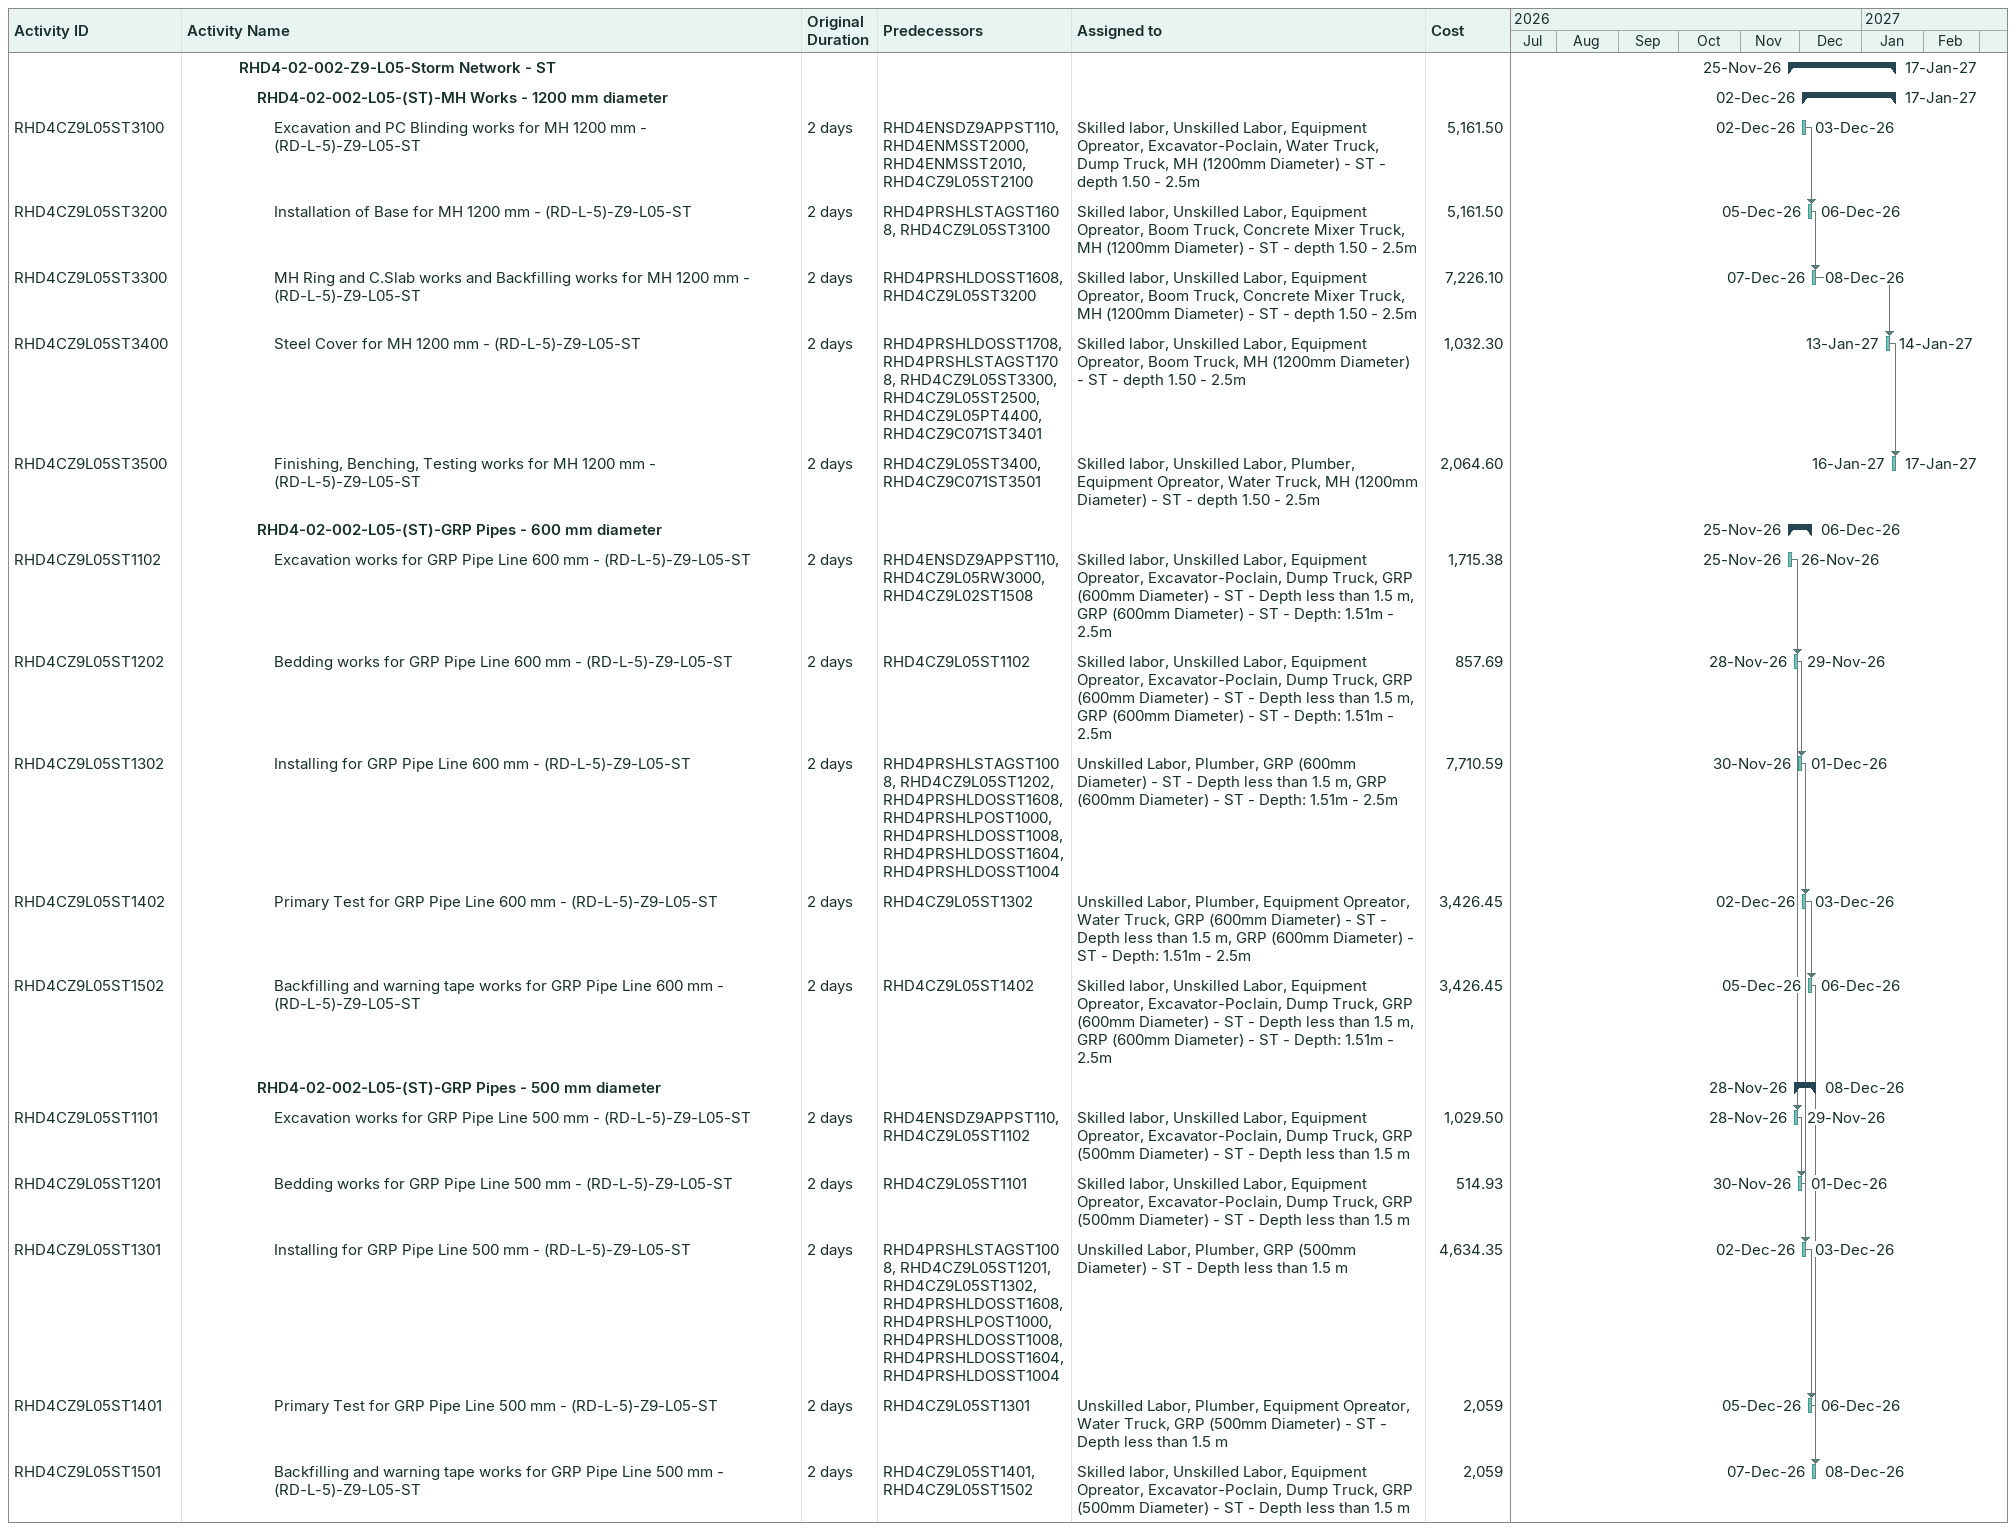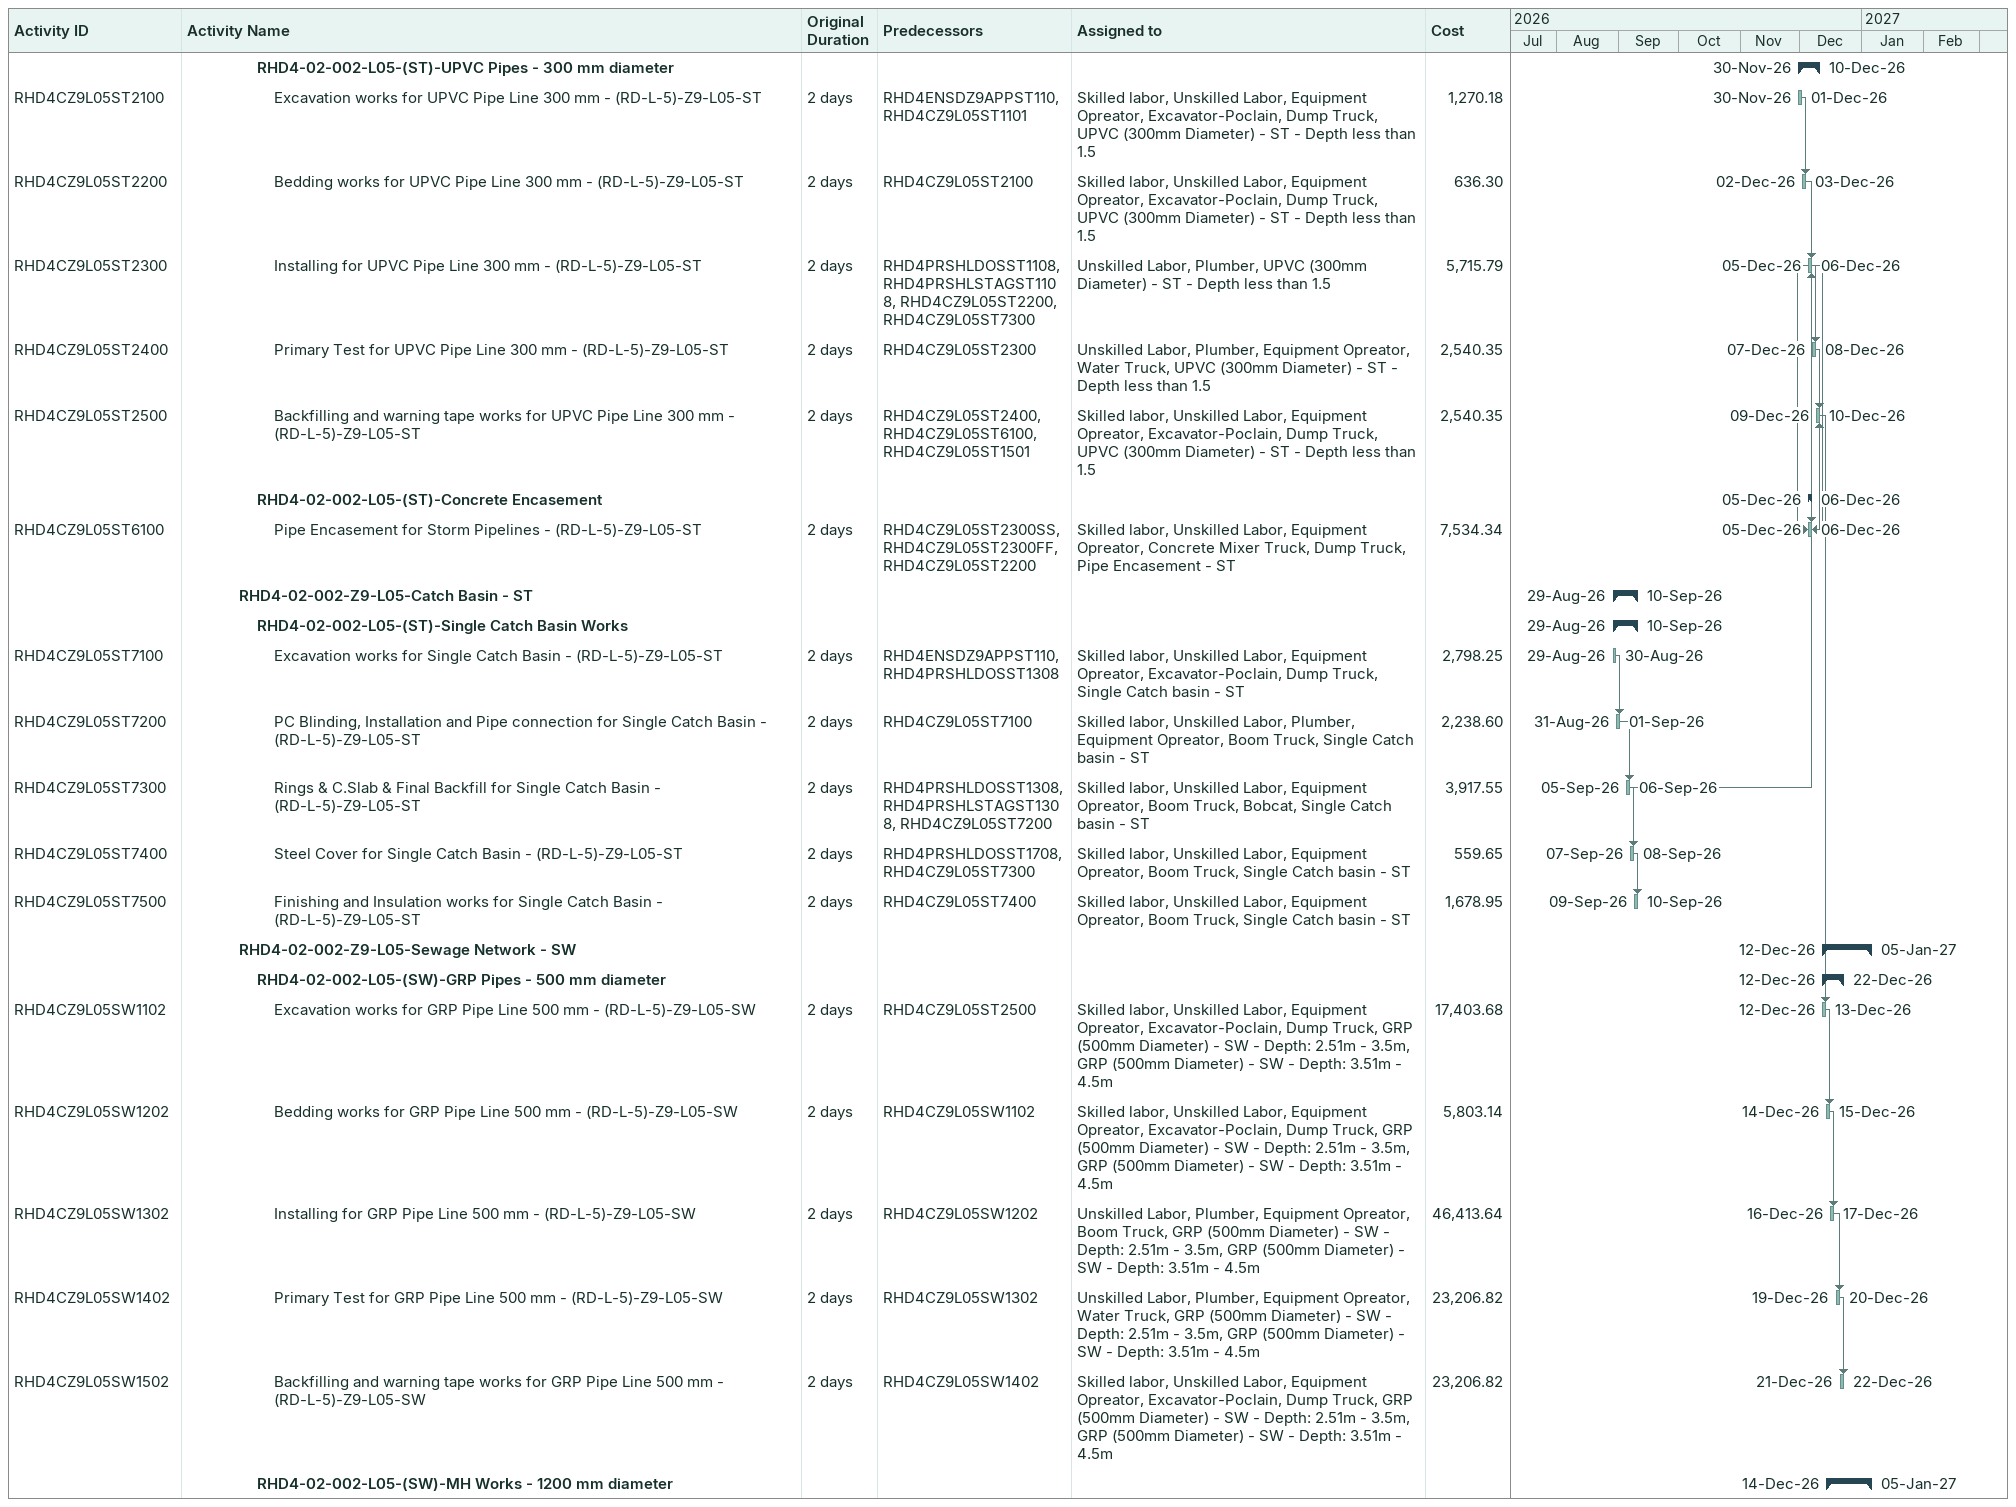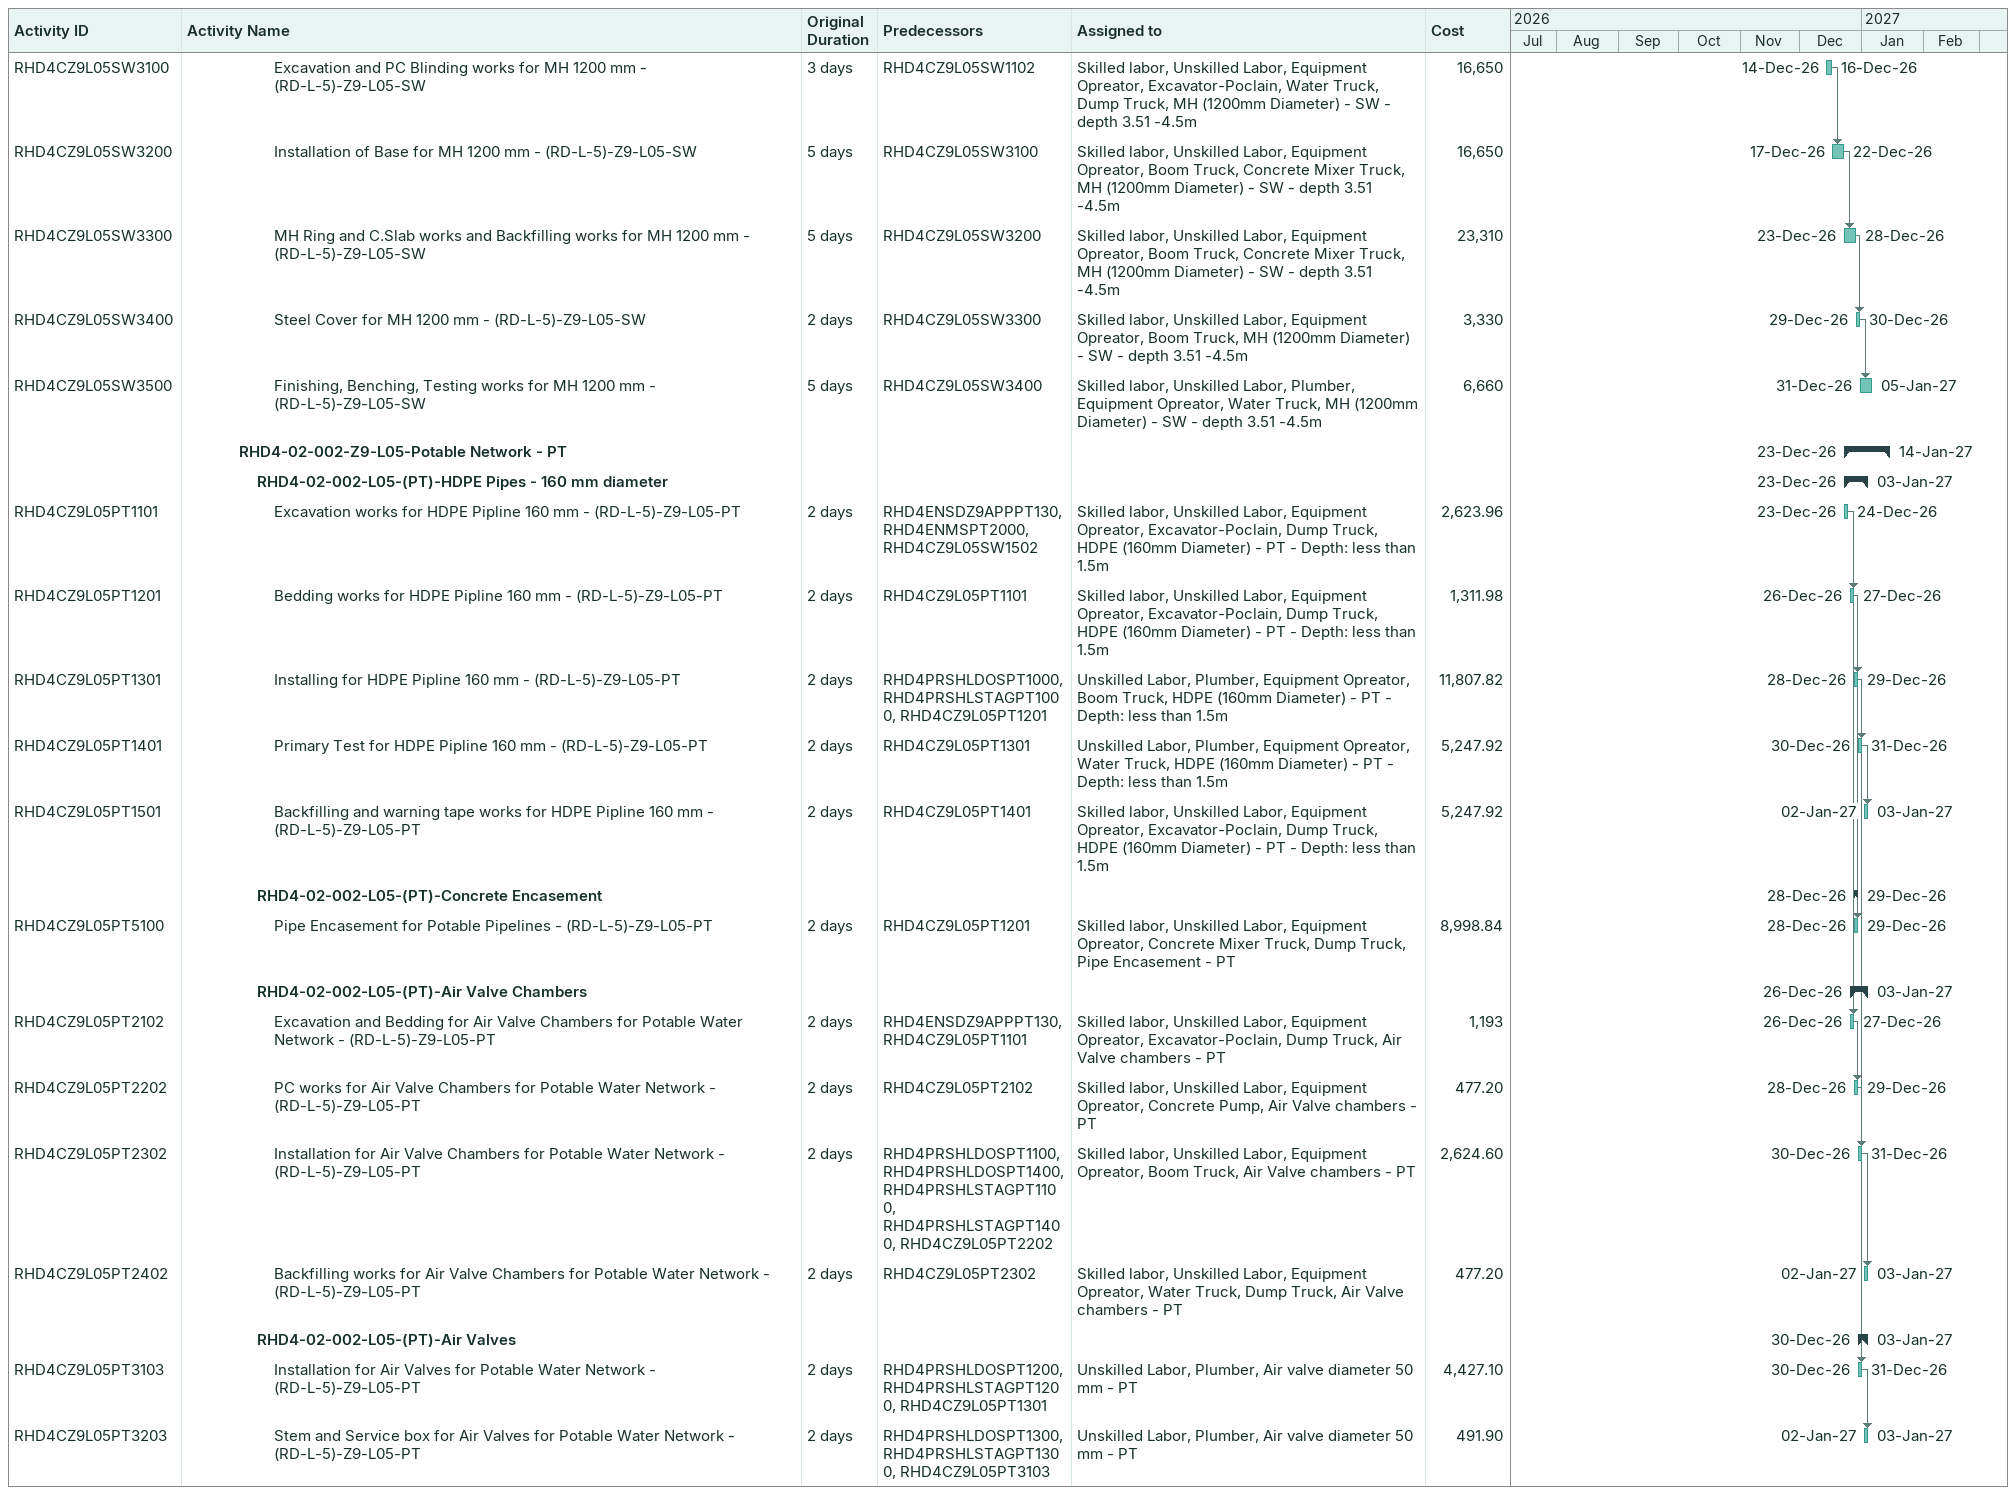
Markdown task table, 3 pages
| ID | Level | Task | Original duration | Start | Finish | Predecessors | Resources | Cost |
|---|---|---|---|---|---|---|---|---|
|  | 4 | **RHD4-02-002-Z9-L05-Storm Network - ST** |  | 2026-11-25 | 2027-01-17 |  |  |  |
|  | 5 | **RHD4-02-002-L05-(ST)-MH Works - 1200 mm diameter** |  | 2026-12-02 | 2027-01-17 |  |  |  |
| RHD4CZ9L05ST3100 | 6 | Excavation and PC Blinding works for MH 1200 mm - (RD-L-5)-Z9-L05-ST | 2d | 2026-12-02 | 2026-12-03 | RHD4ENSDZ9APPST110, RHD4ENMSST2000, RHD4ENMSST2010, RHD4CZ9L05ST2100 | Skilled labor, Unskilled Labor, Equipment Opreator, Excavator-Poclain, Water Truck, Dump Truck, MH (1200mm Diameter) - ST - depth 1.50 - 2.5m | 5161.50 |
| RHD4CZ9L05ST3200 | 6 | Installation of Base for MH 1200 mm - (RD-L-5)-Z9-L05-ST | 2d | 2026-12-05 | 2026-12-06 | RHD4PRSHLSTAGST1608, RHD4CZ9L05ST3100 | Skilled labor, Unskilled Labor, Equipment Opreator, Boom Truck, Concrete Mixer Truck, MH (1200mm Diameter) - ST - depth 1.50 - 2.5m | 5161.50 |
| RHD4CZ9L05ST3300 | 6 | MH Ring and C.Slab works and Backfilling works for MH 1200 mm - (RD-L-5)-Z9-L05-ST | 2d | 2026-12-07 | 2026-12-08 | RHD4PRSHLDOSST1608, RHD4CZ9L05ST3200 | Skilled labor, Unskilled Labor, Equipment Opreator, Boom Truck, Concrete Mixer Truck, MH (1200mm Diameter) - ST - depth 1.50 - 2.5m | 7226.10 |
| RHD4CZ9L05ST3400 | 6 | Steel Cover for MH 1200 mm - (RD-L-5)-Z9-L05-ST | 2d | 2027-01-13 | 2027-01-14 | RHD4PRSHLDOSST1708, RHD4PRSHLSTAGST1708, RHD4CZ9L05ST3300, RHD4CZ9L05ST2500, RHD4CZ9L05PT4400, RHD4CZ9C071ST3401 | Skilled labor, Unskilled Labor, Equipment Opreator, Boom Truck, MH (1200mm Diameter) - ST - depth 1.50 - 2.5m | 1032.30 |
| RHD4CZ9L05ST3500 | 6 | Finishing, Benching, Testing works for MH 1200 mm - (RD-L-5)-Z9-L05-ST | 2d | 2027-01-16 | 2027-01-17 | RHD4CZ9L05ST3400, RHD4CZ9C071ST3501 | Skilled labor, Unskilled Labor, Plumber, Equipment Opreator, Water Truck, MH (1200mm Diameter) - ST - depth 1.50 - 2.5m | 2064.60 |
|  | 5 | **RHD4-02-002-L05-(ST)-GRP Pipes - 600 mm diameter** |  | 2026-11-25 | 2026-12-06 |  |  |  |
| RHD4CZ9L05ST1102 | 6 | Excavation works for GRP Pipe Line 600 mm - (RD-L-5)-Z9-L05-ST | 2d | 2026-11-25 | 2026-11-26 | RHD4ENSDZ9APPST110, RHD4CZ9L05RW3000, RHD4CZ9L02ST1508 | Skilled labor, Unskilled Labor, Equipment Opreator, Excavator-Poclain, Dump Truck, GRP (600mm Diameter) - ST - Depth less than 1.5 m, GRP (600mm Diameter) - ST - Depth: 1.51m - 2.5m | 1715.38 |
| RHD4CZ9L05ST1202 | 6 | Bedding works for GRP Pipe Line 600 mm - (RD-L-5)-Z9-L05-ST | 2d | 2026-11-28 | 2026-11-29 | RHD4CZ9L05ST1102 | Skilled labor, Unskilled Labor, Equipment Opreator, Excavator-Poclain, Dump Truck, GRP (600mm Diameter) - ST - Depth less than 1.5 m, GRP (600mm Diameter) - ST - Depth: 1.51m - 2.5m | 857.69 |
| RHD4CZ9L05ST1302 | 6 | Installing for GRP Pipe Line 600 mm - (RD-L-5)-Z9-L05-ST | 2d | 2026-11-30 | 2026-12-01 | RHD4PRSHLSTAGST1008, RHD4CZ9L05ST1202, RHD4PRSHLDOSST1608, RHD4PRSHLPOST1000, RHD4PRSHLDOSST1008, RHD4PRSHLDOSST1604, RHD4PRSHLDOSST1004 | Unskilled Labor, Plumber, GRP (600mm Diameter) - ST - Depth less than 1.5 m, GRP (600mm Diameter) - ST - Depth: 1.51m - 2.5m | 7710.59 |
| RHD4CZ9L05ST1402 | 6 | Primary Test for GRP Pipe Line 600 mm - (RD-L-5)-Z9-L05-ST | 2d | 2026-12-02 | 2026-12-03 | RHD4CZ9L05ST1302 | Unskilled Labor, Plumber, Equipment Opreator, Water Truck, GRP (600mm Diameter) - ST - Depth less than 1.5 m, GRP (600mm Diameter) - ST - Depth: 1.51m - 2.5m | 3426.45 |
| RHD4CZ9L05ST1502 | 6 | Backfilling and warning tape works for GRP Pipe Line 600 mm - (RD-L-5)-Z9-L05-ST | 2d | 2026-12-05 | 2026-12-06 | RHD4CZ9L05ST1402 | Skilled labor, Unskilled Labor, Equipment Opreator, Excavator-Poclain, Dump Truck, GRP (600mm Diameter) - ST - Depth less than 1.5 m, GRP (600mm Diameter) - ST - Depth: 1.51m - 2.5m | 3426.45 |
|  | 5 | **RHD4-02-002-L05-(ST)-GRP Pipes - 500 mm diameter** |  | 2026-11-28 | 2026-12-08 |  |  |  |
| RHD4CZ9L05ST1101 | 6 | Excavation works for GRP Pipe Line 500 mm - (RD-L-5)-Z9-L05-ST | 2d | 2026-11-28 | 2026-11-29 | RHD4ENSDZ9APPST110, RHD4CZ9L05ST1102 | Skilled labor, Unskilled Labor, Equipment Opreator, Excavator-Poclain, Dump Truck, GRP (500mm Diameter) - ST - Depth less than 1.5 m | 1029.50 |
| RHD4CZ9L05ST1201 | 6 | Bedding works for GRP Pipe Line 500 mm - (RD-L-5)-Z9-L05-ST | 2d | 2026-11-30 | 2026-12-01 | RHD4CZ9L05ST1101 | Skilled labor, Unskilled Labor, Equipment Opreator, Excavator-Poclain, Dump Truck, GRP (500mm Diameter) - ST - Depth less than 1.5 m | 514.93 |
| RHD4CZ9L05ST1301 | 6 | Installing for GRP Pipe Line 500 mm - (RD-L-5)-Z9-L05-ST | 2d | 2026-12-02 | 2026-12-03 | RHD4PRSHLSTAGST1008, RHD4CZ9L05ST1201, RHD4CZ9L05ST1302, RHD4PRSHLDOSST1608, RHD4PRSHLPOST1000, RHD4PRSHLDOSST1008, RHD4PRSHLDOSST1604, RHD4PRSHLDOSST1004 | Unskilled Labor, Plumber, GRP (500mm Diameter) - ST - Depth less than 1.5 m | 4634.35 |
| RHD4CZ9L05ST1401 | 6 | Primary Test for GRP Pipe Line 500 mm - (RD-L-5)-Z9-L05-ST | 2d | 2026-12-05 | 2026-12-06 | RHD4CZ9L05ST1301 | Unskilled Labor, Plumber, Equipment Opreator, Water Truck, GRP (500mm Diameter) - ST - Depth less than 1.5 m | 2059 |
| RHD4CZ9L05ST1501 | 6 | Backfilling and warning tape works for GRP Pipe Line 500 mm - (RD-L-5)-Z9-L05-ST | 2d | 2026-12-07 | 2026-12-08 | RHD4CZ9L05ST1401, RHD4CZ9L05ST1502 | Skilled labor, Unskilled Labor, Equipment Opreator, Excavator-Poclain, Dump Truck, GRP (500mm Diameter) - ST - Depth less than 1.5 m | 2059 |
|  | 5 | **RHD4-02-002-L05-(ST)-UPVC Pipes - 300 mm diameter** |  | 2026-11-30 | 2026-12-10 |  |  |  |
| RHD4CZ9L05ST2100 | 6 | Excavation works for UPVC Pipe Line 300 mm - (RD-L-5)-Z9-L05-ST | 2d | 2026-11-30 | 2026-12-01 | RHD4ENSDZ9APPST110, RHD4CZ9L05ST1101 | Skilled labor, Unskilled Labor, Equipment Opreator, Excavator-Poclain, Dump Truck, UPVC (300mm Diameter) - ST - Depth less than 1.5 | 1270.18 |
| RHD4CZ9L05ST2200 | 6 | Bedding works for UPVC Pipe Line 300 mm - (RD-L-5)-Z9-L05-ST | 2d | 2026-12-02 | 2026-12-03 | RHD4CZ9L05ST2100 | Skilled labor, Unskilled Labor, Equipment Opreator, Excavator-Poclain, Dump Truck, UPVC (300mm Diameter) - ST - Depth less than 1.5 | 636.30 |
| RHD4CZ9L05ST2300 | 6 | Installing for UPVC Pipe Line 300 mm - (RD-L-5)-Z9-L05-ST | 2d | 2026-12-05 | 2026-12-06 | RHD4PRSHLDOSST1108, RHD4PRSHLSTAGST1108, RHD4CZ9L05ST2200, RHD4CZ9L05ST7300 | Unskilled Labor, Plumber, UPVC (300mm Diameter) - ST - Depth less than 1.5 | 5715.79 |
| RHD4CZ9L05ST2400 | 6 | Primary Test for UPVC Pipe Line 300 mm - (RD-L-5)-Z9-L05-ST | 2d | 2026-12-07 | 2026-12-08 | RHD4CZ9L05ST2300 | Unskilled Labor, Plumber, Equipment Opreator, Water Truck, UPVC (300mm Diameter) - ST - Depth less than 1.5 | 2540.35 |
| RHD4CZ9L05ST2500 | 6 | Backfilling and warning tape works for UPVC Pipe Line 300 mm - (RD-L-5)-Z9-L05-ST | 2d | 2026-12-09 | 2026-12-10 | RHD4CZ9L05ST2400, RHD4CZ9L05ST6100, RHD4CZ9L05ST1501 | Skilled labor, Unskilled Labor, Equipment Opreator, Excavator-Poclain, Dump Truck, UPVC (300mm Diameter) - ST - Depth less than 1.5 | 2540.35 |
|  | 5 | **RHD4-02-002-L05-(ST)-Concrete Encasement** |  | 2026-12-05 | 2026-12-06 |  |  |  |
| RHD4CZ9L05ST6100 | 6 | Pipe Encasement for Storm Pipelines - (RD-L-5)-Z9-L05-ST | 2d | 2026-12-05 | 2026-12-06 | RHD4CZ9L05ST2300SS, RHD4CZ9L05ST2300FF, RHD4CZ9L05ST2200 | Skilled labor, Unskilled Labor, Equipment Opreator, Concrete Mixer Truck, Dump Truck, Pipe Encasement - ST | 7534.34 |
|  | 4 | **RHD4-02-002-Z9-L05-Catch Basin - ST** |  | 2026-08-29 | 2026-09-10 |  |  |  |
|  | 5 | **RHD4-02-002-L05-(ST)-Single Catch Basin Works** |  | 2026-08-29 | 2026-09-10 |  |  |  |
| RHD4CZ9L05ST7100 | 6 | Excavation works for Single Catch Basin - (RD-L-5)-Z9-L05-ST | 2d | 2026-08-29 | 2026-08-30 | RHD4ENSDZ9APPST110, RHD4PRSHLDOSST1308 | Skilled labor, Unskilled Labor, Equipment Opreator, Excavator-Poclain, Dump Truck, Single Catch basin - ST | 2798.25 |
| RHD4CZ9L05ST7200 | 6 | PC Blinding, Installation and Pipe connection for Single Catch Basin - (RD-L-5)-Z9-L05-ST | 2d | 2026-08-31 | 2026-09-01 | RHD4CZ9L05ST7100 | Skilled labor, Unskilled Labor, Plumber, Equipment Opreator, Boom Truck, Single Catch basin - ST | 2238.60 |
| RHD4CZ9L05ST7300 | 6 | Rings & C.Slab & Final Backfill for Single Catch Basin - (RD-L-5)-Z9-L05-ST | 2d | 2026-09-05 | 2026-09-06 | RHD4PRSHLDOSST1308, RHD4PRSHLSTAGST1308, RHD4CZ9L05ST7200 | Skilled labor, Unskilled Labor, Equipment Opreator, Boom Truck, Bobcat, Single Catch basin - ST | 3917.55 |
| RHD4CZ9L05ST7400 | 6 | Steel Cover for Single Catch Basin - (RD-L-5)-Z9-L05-ST | 2d | 2026-09-07 | 2026-09-08 | RHD4PRSHLDOSST1708, RHD4CZ9L05ST7300 | Skilled labor, Unskilled Labor, Equipment Opreator, Boom Truck, Single Catch basin - ST | 559.65 |
| RHD4CZ9L05ST7500 | 6 | Finishing and Insulation works for Single Catch Basin - (RD-L-5)-Z9-L05-ST | 2d | 2026-09-09 | 2026-09-10 | RHD4CZ9L05ST7400 | Skilled labor, Unskilled Labor, Equipment Opreator, Boom Truck, Single Catch basin - ST | 1678.95 |
|  | 4 | **RHD4-02-002-Z9-L05-Sewage Network - SW** |  | 2026-12-12 | 2027-01-05 |  |  |  |
|  | 5 | **RHD4-02-002-L05-(SW)-GRP Pipes - 500 mm diameter** |  | 2026-12-12 | 2026-12-22 |  |  |  |
| RHD4CZ9L05SW1102 | 6 | Excavation works for GRP Pipe Line 500 mm - (RD-L-5)-Z9-L05-SW | 2d | 2026-12-12 | 2026-12-13 | RHD4CZ9L05ST2500 | Skilled labor, Unskilled Labor, Equipment Opreator, Excavator-Poclain, Dump Truck, GRP (500mm Diameter) - SW - Depth: 2.51m - 3.5m, GRP (500mm Diameter) - SW - Depth: 3.51m - 4.5m | 17403.68 |
| RHD4CZ9L05SW1202 | 6 | Bedding works for GRP Pipe Line 500 mm - (RD-L-5)-Z9-L05-SW | 2d | 2026-12-14 | 2026-12-15 | RHD4CZ9L05SW1102 | Skilled labor, Unskilled Labor, Equipment Opreator, Excavator-Poclain, Dump Truck, GRP (500mm Diameter) - SW - Depth: 2.51m - 3.5m, GRP (500mm Diameter) - SW - Depth: 3.51m - 4.5m | 5803.14 |
| RHD4CZ9L05SW1302 | 6 | Installing for GRP Pipe Line 500 mm - (RD-L-5)-Z9-L05-SW | 2d | 2026-12-16 | 2026-12-17 | RHD4CZ9L05SW1202 | Unskilled Labor, Plumber, Equipment Opreator, Boom Truck, GRP (500mm Diameter) - SW - Depth: 2.51m - 3.5m, GRP (500mm Diameter) - SW - Depth: 3.51m - 4.5m | 46413.64 |
| RHD4CZ9L05SW1402 | 6 | Primary Test for GRP Pipe Line 500 mm - (RD-L-5)-Z9-L05-SW | 2d | 2026-12-19 | 2026-12-20 | RHD4CZ9L05SW1302 | Unskilled Labor, Plumber, Equipment Opreator, Water Truck, GRP (500mm Diameter) - SW - Depth: 2.51m - 3.5m, GRP (500mm Diameter) - SW - Depth: 3.51m - 4.5m | 23206.82 |
| RHD4CZ9L05SW1502 | 6 | Backfilling and warning tape works for GRP Pipe Line 500 mm - (RD-L-5)-Z9-L05-SW | 2d | 2026-12-21 | 2026-12-22 | RHD4CZ9L05SW1402 | Skilled labor, Unskilled Labor, Equipment Opreator, Excavator-Poclain, Dump Truck, GRP (500mm Diameter) - SW - Depth: 2.51m - 3.5m, GRP (500mm Diameter) - SW - Depth: 3.51m - 4.5m | 23206.82 |
|  | 5 | **RHD4-02-002-L05-(SW)-MH Works - 1200 mm diameter** |  | 2026-12-14 | 2027-01-05 |  |  |  |
| RHD4CZ9L05SW3100 | 6 | Excavation and PC Blinding works for MH 1200 mm - (RD-L-5)-Z9-L05-SW | 3d | 2026-12-14 | 2026-12-16 | RHD4CZ9L05SW1102 | Skilled labor, Unskilled Labor, Equipment Opreator, Excavator-Poclain, Water Truck, Dump Truck, MH (1200mm Diameter) - SW - depth 3.51 -4.5m | 16650 |
| RHD4CZ9L05SW3200 | 6 | Installation of Base for MH 1200 mm - (RD-L-5)-Z9-L05-SW | 5d | 2026-12-17 | 2026-12-22 | RHD4CZ9L05SW3100 | Skilled labor, Unskilled Labor, Equipment Opreator, Boom Truck, Concrete Mixer Truck, MH (1200mm Diameter) - SW - depth 3.51 -4.5m | 16650 |
| RHD4CZ9L05SW3300 | 6 | MH Ring and C.Slab works and Backfilling works for MH 1200 mm - (RD-L-5)-Z9-L05-SW | 5d | 2026-12-23 | 2026-12-28 | RHD4CZ9L05SW3200 | Skilled labor, Unskilled Labor, Equipment Opreator, Boom Truck, Concrete Mixer Truck, MH (1200mm Diameter) - SW - depth 3.51 -4.5m | 23310 |
| RHD4CZ9L05SW3400 | 6 | Steel Cover for MH 1200 mm - (RD-L-5)-Z9-L05-SW | 2d | 2026-12-29 | 2026-12-30 | RHD4CZ9L05SW3300 | Skilled labor, Unskilled Labor, Equipment Opreator, Boom Truck, MH (1200mm Diameter) - SW - depth 3.51 -4.5m | 3330 |
| RHD4CZ9L05SW3500 | 6 | Finishing, Benching, Testing works for MH 1200 mm - (RD-L-5)-Z9-L05-SW | 5d | 2026-12-31 | 2027-01-05 | RHD4CZ9L05SW3400 | Skilled labor, Unskilled Labor, Plumber, Equipment Opreator, Water Truck, MH (1200mm Diameter) - SW - depth 3.51 -4.5m | 6660 |
|  | 4 | **RHD4-02-002-Z9-L05-Potable Network - PT** |  | 2026-12-23 | 2027-01-14 |  |  |  |
|  | 5 | **RHD4-02-002-L05-(PT)-HDPE Pipes - 160 mm diameter** |  | 2026-12-23 | 2027-01-03 |  |  |  |
| RHD4CZ9L05PT1101 | 6 | Excavation works for HDPE Pipline 160 mm - (RD-L-5)-Z9-L05-PT | 2d | 2026-12-23 | 2026-12-24 | RHD4ENSDZ9APPPT130, RHD4ENMSPT2000, RHD4CZ9L05SW1502 | Skilled labor, Unskilled Labor, Equipment Opreator, Excavator-Poclain, Dump Truck, HDPE (160mm Diameter) - PT - Depth: less than 1.5m | 2623.96 |
| RHD4CZ9L05PT1201 | 6 | Bedding works for HDPE Pipline 160 mm - (RD-L-5)-Z9-L05-PT | 2d | 2026-12-26 | 2026-12-27 | RHD4CZ9L05PT1101 | Skilled labor, Unskilled Labor, Equipment Opreator, Excavator-Poclain, Dump Truck, HDPE (160mm Diameter) - PT - Depth: less than 1.5m | 1311.98 |
| RHD4CZ9L05PT1301 | 6 | Installing for HDPE Pipline 160 mm - (RD-L-5)-Z9-L05-PT | 2d | 2026-12-28 | 2026-12-29 | RHD4PRSHLDOSPT1000, RHD4PRSHLSTAGPT1000, RHD4CZ9L05PT1201 | Unskilled Labor, Plumber, Equipment Opreator, Boom Truck, HDPE (160mm Diameter) - PT - Depth: less than 1.5m | 11807.82 |
| RHD4CZ9L05PT1401 | 6 | Primary Test for HDPE Pipline 160 mm - (RD-L-5)-Z9-L05-PT | 2d | 2026-12-30 | 2026-12-31 | RHD4CZ9L05PT1301 | Unskilled Labor, Plumber, Equipment Opreator, Water Truck, HDPE (160mm Diameter) - PT - Depth: less than 1.5m | 5247.92 |
| RHD4CZ9L05PT1501 | 6 | Backfilling and warning tape works for HDPE Pipline 160 mm - (RD-L-5)-Z9-L05-PT | 2d | 2027-01-02 | 2027-01-03 | RHD4CZ9L05PT1401 | Skilled labor, Unskilled Labor, Equipment Opreator, Excavator-Poclain, Dump Truck, HDPE (160mm Diameter) - PT - Depth: less than 1.5m | 5247.92 |
|  | 5 | **RHD4-02-002-L05-(PT)-Concrete Encasement** |  | 2026-12-28 | 2026-12-29 |  |  |  |
| RHD4CZ9L05PT5100 | 6 | Pipe Encasement for Potable Pipelines - (RD-L-5)-Z9-L05-PT | 2d | 2026-12-28 | 2026-12-29 | RHD4CZ9L05PT1201 | Skilled labor, Unskilled Labor, Equipment Opreator, Concrete Mixer Truck, Dump Truck, Pipe Encasement - PT | 8998.84 |
|  | 5 | **RHD4-02-002-L05-(PT)-Air Valve Chambers** |  | 2026-12-26 | 2027-01-03 |  |  |  |
| RHD4CZ9L05PT2102 | 6 | Excavation and Bedding for Air Valve Chambers for Potable Water Network - (RD-L-5)-Z9-L05-PT | 2d | 2026-12-26 | 2026-12-27 | RHD4ENSDZ9APPPT130, RHD4CZ9L05PT1101 | Skilled labor, Unskilled Labor, Equipment Opreator, Excavator-Poclain, Dump Truck, Air Valve chambers - PT | 1193 |
| RHD4CZ9L05PT2202 | 6 | PC works for Air Valve Chambers for Potable Water Network - (RD-L-5)-Z9-L05-PT | 2d | 2026-12-28 | 2026-12-29 | RHD4CZ9L05PT2102 | Skilled labor, Unskilled Labor, Equipment Opreator, Concrete Pump, Air Valve chambers - PT | 477.20 |
| RHD4CZ9L05PT2302 | 6 | Installation for Air Valve Chambers for Potable Water Network - (RD-L-5)-Z9-L05-PT | 2d | 2026-12-30 | 2026-12-31 | RHD4PRSHLDOSPT1100, RHD4PRSHLDOSPT1400, RHD4PRSHLSTAGPT1100, RHD4PRSHLSTAGPT1400, RHD4CZ9L05PT2202 | Skilled labor, Unskilled Labor, Equipment Opreator, Boom Truck, Air Valve chambers - PT | 2624.60 |
| RHD4CZ9L05PT2402 | 6 | Backfilling works for Air Valve Chambers for Potable Water Network - (RD-L-5)-Z9-L05-PT | 2d | 2027-01-02 | 2027-01-03 | RHD4CZ9L05PT2302 | Skilled labor, Unskilled Labor, Equipment Opreator, Water Truck, Dump Truck, Air Valve chambers - PT | 477.20 |
|  | 5 | **RHD4-02-002-L05-(PT)-Air Valves** |  | 2026-12-30 | 2027-01-03 |  |  |  |
| RHD4CZ9L05PT3103 | 6 | Installation for Air Valves for Potable Water Network - (RD-L-5)-Z9-L05-PT | 2d | 2026-12-30 | 2026-12-31 | RHD4PRSHLDOSPT1200, RHD4PRSHLSTAGPT1200, RHD4CZ9L05PT1301 | Unskilled Labor, Plumber, Air valve diameter 50 mm - PT | 4427.10 |
| RHD4CZ9L05PT3203 | 6 | Stem and Service box for Air Valves for Potable Water Network - (RD-L-5)-Z9-L05-PT | 2d | 2027-01-02 | 2027-01-03 | RHD4PRSHLDOSPT1300, RHD4PRSHLSTAGPT1300, RHD4CZ9L05PT3103 | Unskilled Labor, Plumber, Air valve diameter 50 mm - PT | 491.90 |
